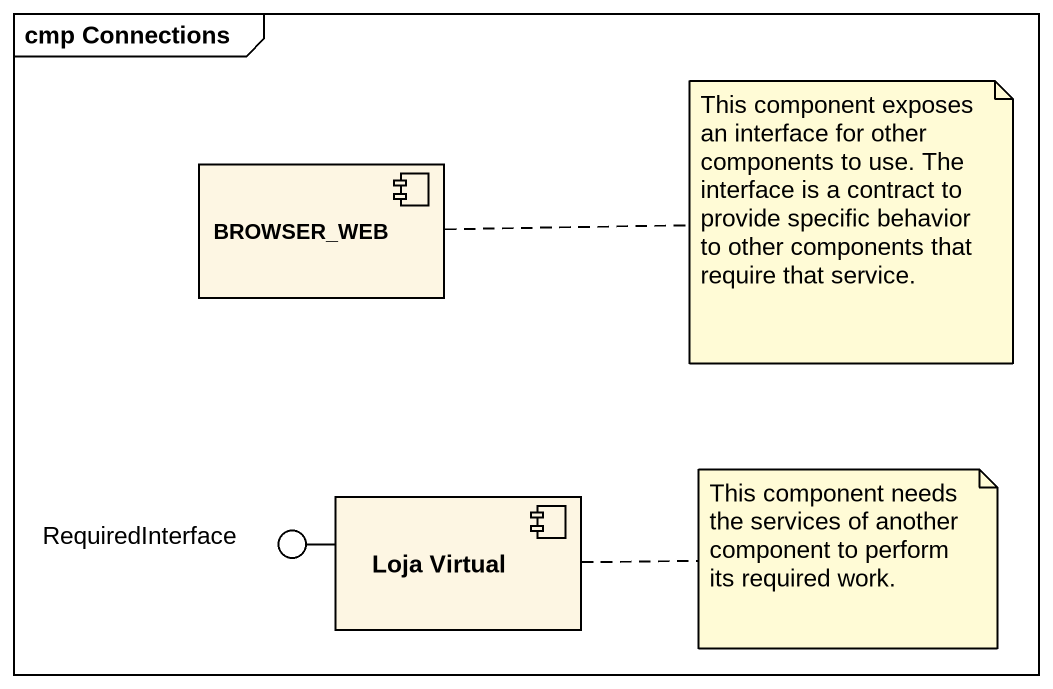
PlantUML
@startuml
mainframe cmp Connections
component BROWSER_WEB
component "Loja Virtual" as Loja_Virtual
() RequiredInterface
Loja_Virtual -left- RequiredInterface
note right of BROWSER_WEB : This component exposes an interface for other components to use. The interface is a contract to provide specific behavior to other components that require that service.
note right of Loja_Virtual : This component needs the services of another component to perform its required work.
@enduml
